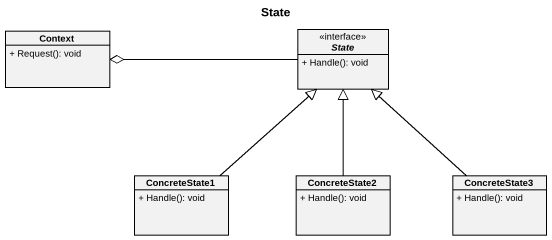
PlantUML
@startuml
title State
hide circle
hide empty members
skinparam classAttributeIconSize 0
class Context {
  + Request(): void
}
interface "State" as State_ {
  + Handle(): void
}
class ConcreteState1 {
  + Handle(): void
}
class ConcreteState2 {
  + Handle(): void
}
class ConcreteState3 {
  + Handle(): void
}
State_ -left-o Context
ConcreteState1 -up-|> State_
ConcreteState2 -up-|> State_
ConcreteState3 -up-|> State_
@enduml
